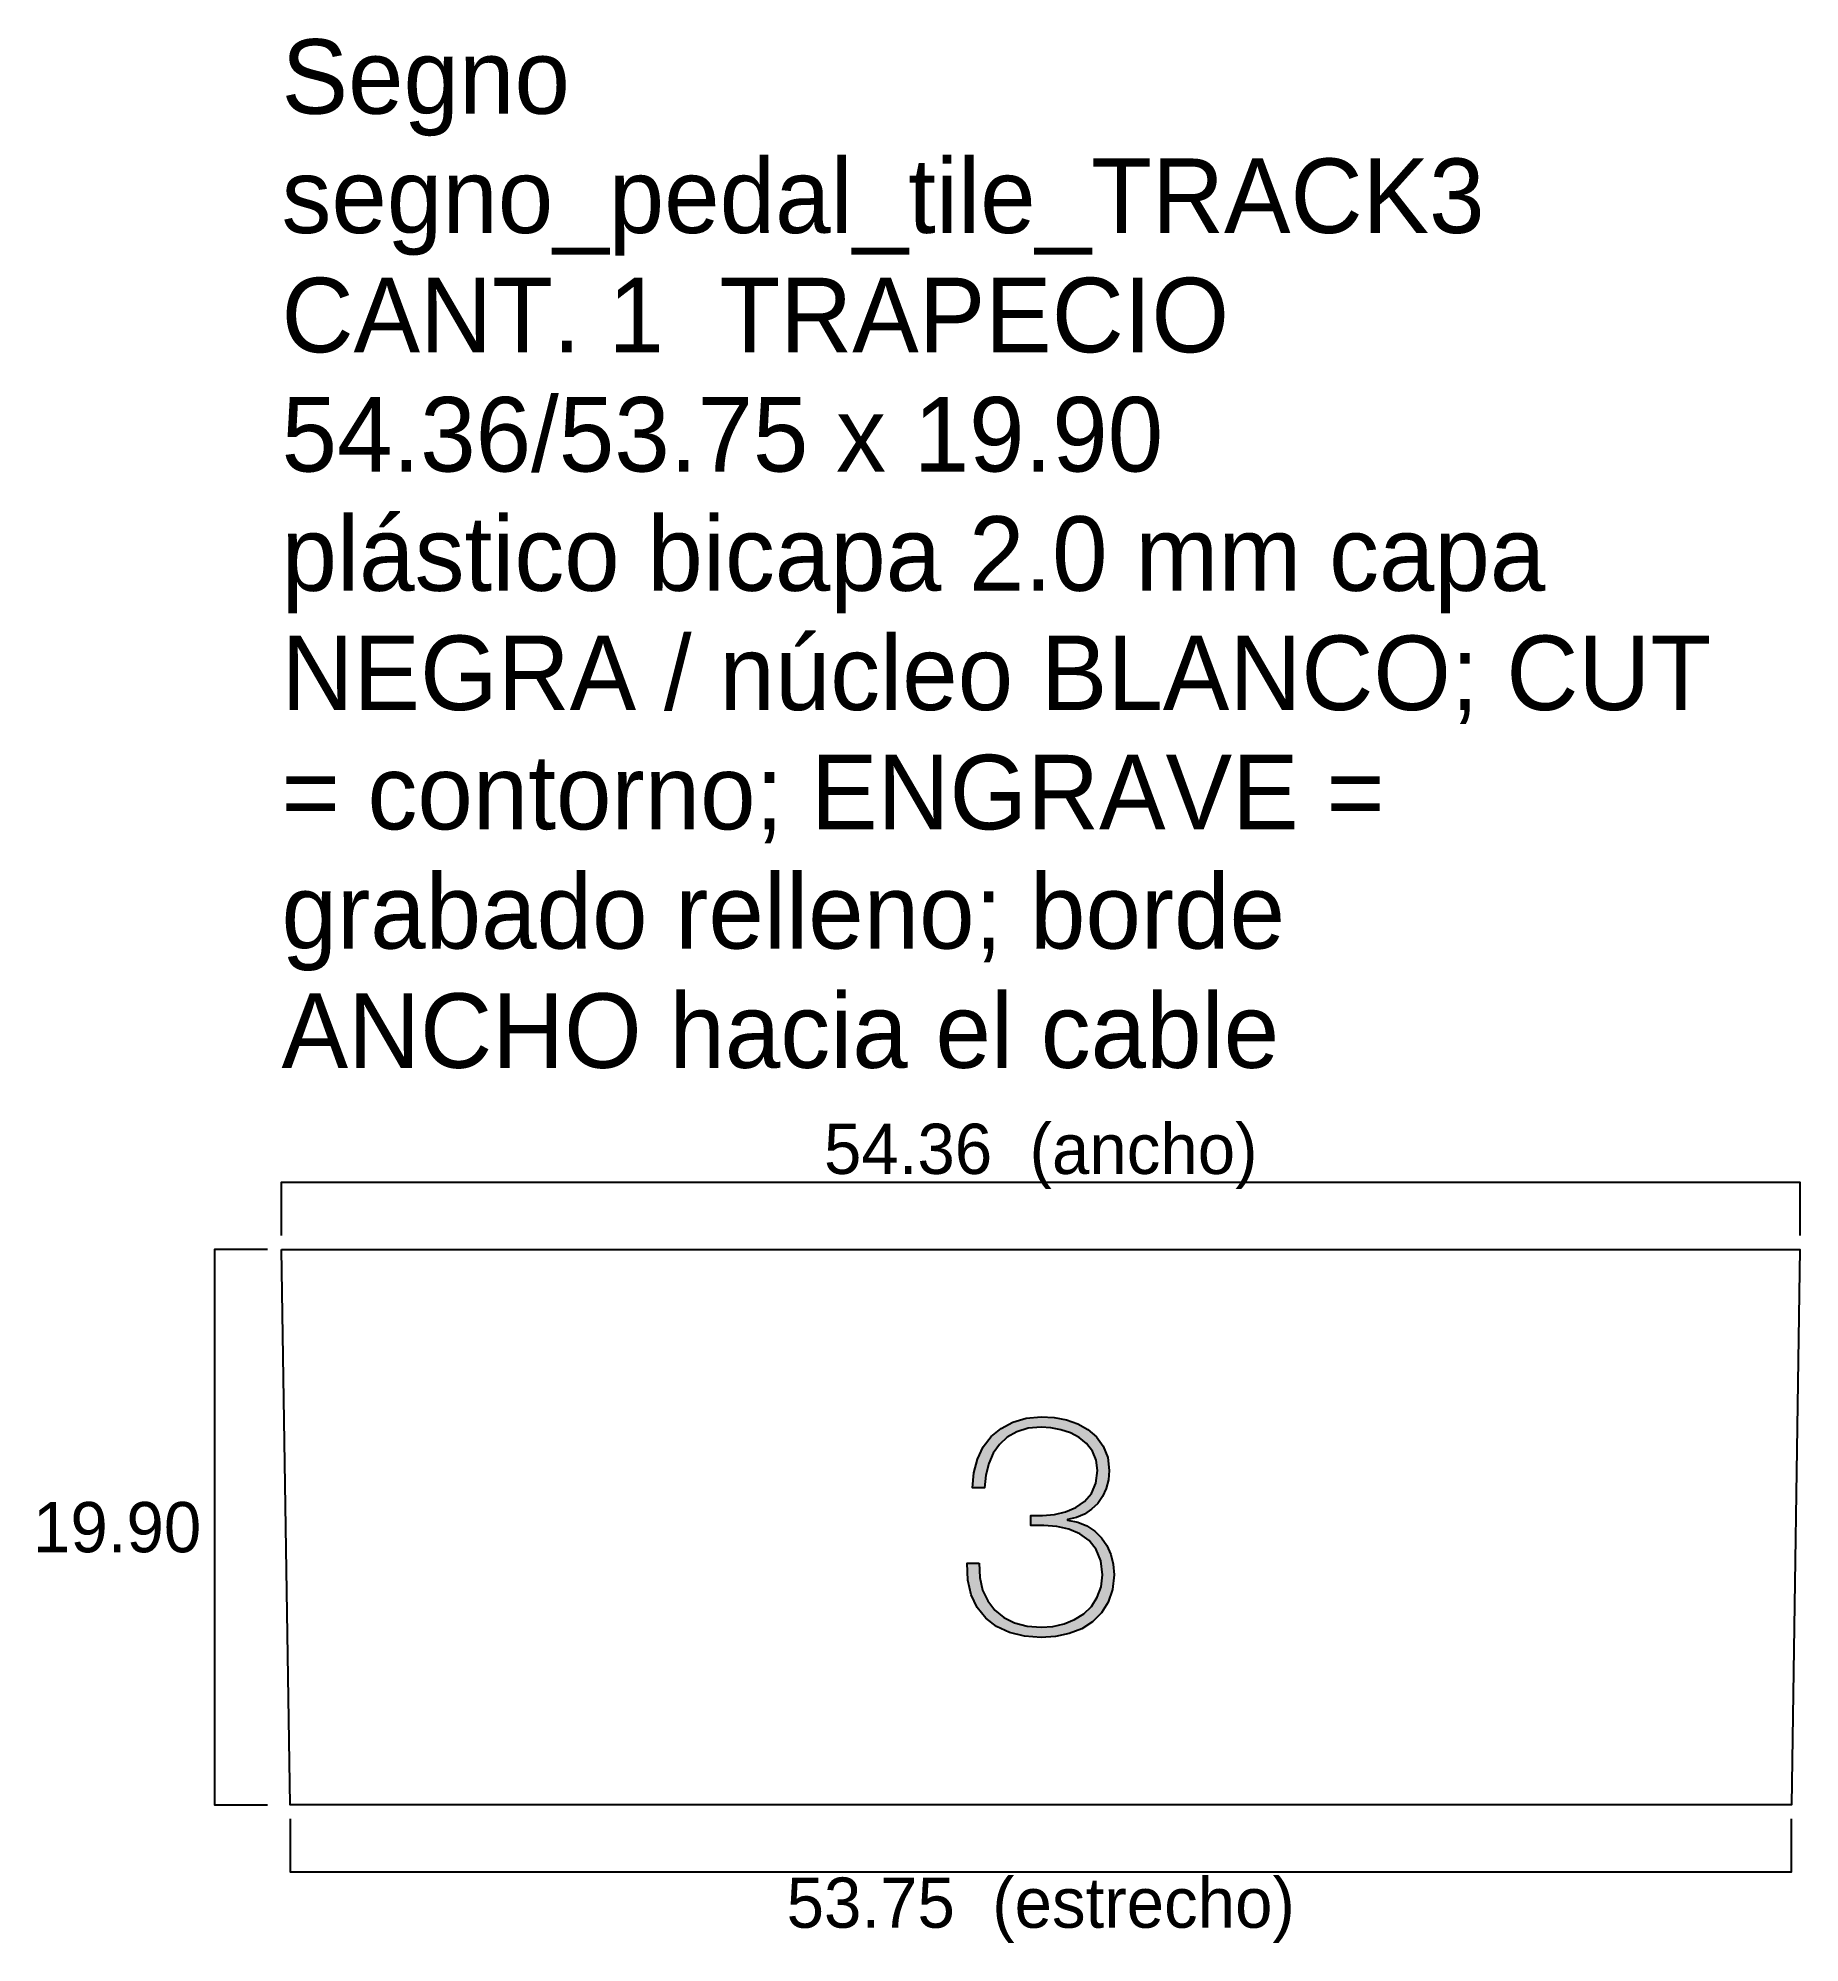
# Model space of a CAD drawing. Header units: millimetres. Extents: x -35.9 to 27.2, y -14.9 to 53.3.
import ezdxf
from ezdxf.enums import TextEntityAlignment as Align

# ---------------------------------------------------------------- set-up
doc = ezdxf.new("R2010")
doc.units = ezdxf.units.MM
for name, color, linetype in [('CUT', 7, 'Continuous'), ('ENGRAVE', 3, 'Continuous'), ('NOTE', 8, 'Continuous')]:
    doc.layers.add(name, color=color, linetype=linetype)

msp = doc.modelspace()

# ---------------------------------------------------------------- hatches: boundary and pattern name
at = {"layer": 'ENGRAVE'}
msp.add_hatch(color=256, dxfattribs=at).paths.add_polyline_path([(-2.206, -1.295), (-2.185, -1.8), (-2.08, -2.252), (-1.895, -2.645), (-1.642, -2.972), (-1.322, -3.231), (-0.935, -3.424), (-0.486, -3.545), (0.017, -3.585), (0.432, -3.555), (0.835, -3.464), (1.21, -3.313), (1.539, -3.105), (1.812, -2.837), (2.024, -2.512), (2.162, -2.133), (2.208, -1.704), (2.152, -1.207), (1.986, -0.802), (1.729, -0.483), (1.4, -0.244), (1.012, -0.078), (0.576, 0.021), (0.113, 0.063), (-0.36, 0.055), (-0.36, 0.42), (0.063, 0.418), (0.487, 0.458), (0.892, 0.55), (1.255, 0.702), (1.567, 0.919), (1.815, 1.205), (1.977, 1.57), (2.031, 2.024), (1.985, 2.398), (1.848, 2.721), (1.638, 2.992), (1.373, 3.208), (1.062, 3.373), (0.719, 3.49), (0.364, 3.561), (0.017, 3.585), (-0.45, 3.544), (-0.857, 3.419), (-1.201, 3.223), (-1.481, 2.965), (-1.701, 2.65), (-1.864, 2.278), (-1.969, 1.861), (-2.019, 1.405), (-2.439, 1.405), (-2.396, 1.946), (-2.268, 2.439), (-2.058, 2.875), (-1.775, 3.241), (-1.421, 3.537), (-1.001, 3.762), (-0.519, 3.903), (0.017, 3.95), (0.475, 3.922), (0.918, 3.839), (1.33, 3.698), (1.692, 3.495), (1.999, 3.23), (2.24, 2.899), (2.399, 2.498), (2.451, 2.024), (2.425, 1.693), (2.346, 1.383), (2.217, 1.1), (2.042, 0.851), (1.823, 0.64), (1.566, 0.47), (1.276, 0.347), (0.958, 0.277), (0.958, 0.254), (1.325, 0.18), (1.654, 0.045), (1.94, -0.145), (2.18, -0.382), (2.371, -0.661), (2.512, -0.98), (2.599, -1.33), (2.628, -1.704), (2.575, -2.232), (2.417, -2.688), (2.171, -3.074), (1.853, -3.392), (1.469, -3.638), (1.023, -3.812), (0.534, -3.915), (0.017, -3.95), (-0.582, -3.906), (-1.117, -3.774), (-1.581, -3.556), (-1.969, -3.259), (-2.273, -2.883), (-2.489, -2.429), (-2.609, -1.899), (-2.628, -1.295)])

# ---------------------------------------------------------------- linework, layer by layer
at = {"layer": 'CUT'}
msp.add_lwpolyline([(-27.18, 9.95), (27.18, 9.95), (26.877, -9.95), (-26.877, -9.95), (-27.18, 9.95)], close=True, dxfattribs=at)
at = {"layer": 'ENGRAVE'}
msp.add_lwpolyline([(-2.206, -1.295), (-2.185, -1.8), (-2.08, -2.252), (-1.895, -2.645), (-1.642, -2.972), (-1.322, -3.231), (-0.935, -3.424), (-0.486, -3.545), (0.017, -3.585), (0.432, -3.555), (0.835, -3.464), (1.21, -3.313), (1.539, -3.105), (1.812, -2.837), (2.024, -2.512), (2.162, -2.133), (2.208, -1.704), (2.152, -1.207), (1.986, -0.802), (1.729, -0.483), (1.4, -0.244), (1.012, -0.078), (0.576, 0.021), (0.113, 0.063), (-0.36, 0.055), (-0.36, 0.42), (0.063, 0.418), (0.487, 0.458), (0.892, 0.55), (1.255, 0.702), (1.567, 0.919), (1.815, 1.205), (1.977, 1.57), (2.031, 2.024), (1.985, 2.398), (1.848, 2.721), (1.638, 2.992), (1.373, 3.208), (1.062, 3.373), (0.719, 3.49), (0.364, 3.561), (0.017, 3.585), (-0.45, 3.544), (-0.857, 3.419), (-1.201, 3.223), (-1.481, 2.965), (-1.701, 2.65), (-1.864, 2.278), (-1.969, 1.861), (-2.019, 1.405), (-2.439, 1.405), (-2.396, 1.946), (-2.268, 2.439), (-2.058, 2.875), (-1.775, 3.241), (-1.421, 3.537), (-1.001, 3.762), (-0.519, 3.903), (0.017, 3.95), (0.475, 3.922), (0.918, 3.839), (1.33, 3.698), (1.692, 3.495), (1.999, 3.23), (2.24, 2.899), (2.399, 2.498), (2.451, 2.024), (2.425, 1.693), (2.346, 1.383), (2.217, 1.1), (2.042, 0.851), (1.823, 0.64), (1.566, 0.47), (1.276, 0.347), (0.958, 0.277), (0.958, 0.254), (1.325, 0.18), (1.654, 0.045), (1.94, -0.145), (2.18, -0.382), (2.371, -0.661), (2.512, -0.98), (2.599, -1.33), (2.628, -1.704), (2.575, -2.232), (2.417, -2.688), (2.171, -3.074), (1.853, -3.392), (1.469, -3.638), (1.023, -3.812), (0.534, -3.915), (0.017, -3.95), (-0.582, -3.906), (-1.117, -3.774), (-1.581, -3.556), (-1.969, -3.259), (-2.273, -2.883), (-2.489, -2.429), (-2.609, -1.899), (-2.628, -1.295)], close=True, dxfattribs=at)
at = {"layer": 'NOTE'}
for points in [[(-27.18, 10.45), (-27.18, 12.35), (27.18, 12.35), (27.18, 10.45)], [(-27.68, 9.95), (-29.579, 9.95), (-29.579, -9.95), (-27.68, -9.95)], [(-26.877, -10.45), (-26.877, -12.35), (26.877, -12.35), (26.877, -10.45)]]:
    msp.add_lwpolyline(points, dxfattribs=at)

# ---------------------------------------------------------------- texts
for s, height, p in [('Segno', 2.6698, (-27.18, 50.624)), ('segno_pedal_tile_TRACK3', 2.66984, (-27.18, 46.352)), ('CANT. 1  TRAPECIO', 2.66984, (-27.18, 42.08)), ('54.36/53.75 x 19.90', 2.66984, (-27.18, 37.809)), ('plástico bicapa 2.0 mm capa', 2.66984, (-27.18, 33.537)), ('NEGRA / núcleo BLANCO; CUT', 2.66984, (-27.18, 29.265)), ('= contorno; ENGRAVE =', 2.66984, (-27.18, 24.993)), ('grabado relleno; borde', 2.66984, (-27.18, 20.722)), ('ANCHO hacia el cable', 2.66984, (-27.18, 16.45)), ('19.90', 1.8, (-36.079, -0.9))]:
    msp.add_text(s, height=height, dxfattribs=at).set_placement(p)
for s, p in [('54.36  (ancho)', (0, 12.65)), ('53.75  (estrecho)', (0, -14.35))]:
    msp.add_text(s, height=1.8, dxfattribs=at).set_placement(p, align=Align.CENTER)

doc.saveas('drawing.dxf')
